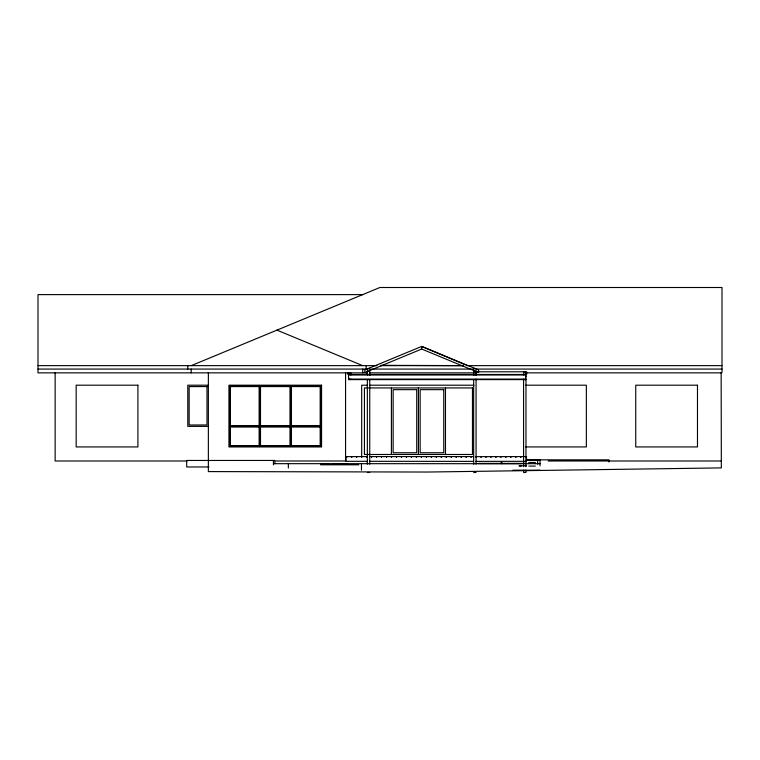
<?xml version="1.0" encoding="UTF-8"?>
<svg xmlns="http://www.w3.org/2000/svg" width="760" height="760" viewBox="0 0 760 760"><rect width="100%" height="100%" fill="white"/><g stroke="black" fill="none" stroke-linecap="round" stroke-linejoin="round"><path stroke-width="1.14" d="M421.705 349.049L421.705 346.417L478.61 369.959L478.61 372.58L421.705 349.049L364.809 372.58L364.809 369.959L421.705 346.417L466.288 365.19M350.436 379.639L350.949 379.116M475.56 379.62L476.073 379.097M525.464 376.941L525.977 376.418M525.464 379.62L525.977 379.097L348.545 379.088M348.545 373.331L349.058 372.818L348.545 374.993L525.977 374.974L525.464 371.783M367.859 374.462L367.346 374.974L367.346 369.246M473.67 374.974L474.183 374.462M523.573 374.974L524.096 371.783M500.431 463.315L501.752 462.374M191.216 365.645L379.867 287.508L722 287.508L722 372.505L721.145 372.505L721.344 467.894L427.88 472.036L208.364 471.589L208.364 372.505M368.144 368.923L369.74 368.258M367.346 371.858L369.74 370.861M362.71 294.614L38 294.614L38 372.856L367.46 372.856M38 365.645L376.941 365.645M380.38 365.645L463.41 365.645M466.972 365.645L722 365.645M38 369.075L367.46 369.075M370.889 369.075L472.901 369.075M476.463 369.075L722 369.075M369.835 372.856L476.653 372.856M526.5 372.856L721.145 372.856M525.977 379.61L348.545 379.61L348.545 374.366M208.364 385.197L187.786 385.197L187.786 426.36L208.364 426.36M367.593 385.197L361.684 385.197L361.684 457.226L361.75 456.646M369.959 385.197L474.031 385.197M525.797 385.197L586.35 385.197L586.35 446.937L525.797 446.937M229.634 426.36L320.872 426.36M367.251 456.579L346.009 456.646L346.009 461.31L367.251 461.31M369.607 456.579L473.565 456.579M475.798 456.646L526.528 456.579L526.528 461.31L475.798 461.377M526.594 459.838L608.912 459.838L608.912 462.004M526.594 460.284L536.475 460.284M525.844 460.427L537.643 460.427M187.15 460.997L55.147 460.997L55.147 372.505M275.785 460.997L345.562 460.997L345.562 372.505M548.159 460.997L721.145 460.997M369.607 461.31L473.433 461.377M478.373 463.381L526.528 463.381M478.373 463.59L521.284 463.59M273.476 463.676L540.037 463.695M329.707 464.265L320.682 464.265L320.682 464.797L358.824 464.797M519.479 465.785L526.528 465.785M518.957 465.984L521.284 465.984M528.827 466.089L535.344 466.089M208.971 466.972L186.703 466.972L186.703 460.455L274.873 460.455L274.873 463.714M512.848 470.193L540.037 470.212M367.346 472.492L369.74 472.492M473.67 472.492L476.073 472.492M380.798 365.322L462.631 365.626M333.099 463.724L347.12 463.98M473.67 368.258L475.276 368.923M473.67 370.861L476.073 371.858M276.963 330.135L362.71 365.645M476.073 372.305L475.56 371.792L476.073 374.974M369.227 374.462L369.74 374.974M350.949 373.331L350.436 372.818L350.949 374.993M523.573 379.097L524.096 379.62M348.545 377.454L349.058 379.639L348.545 379.116M540.037 465.87L540.037 459.876L537.643 459.876L537.643 464.246M535.344 463.685L535.344 462.488L528.827 462.488L528.827 463.685M525.977 374.357L525.977 466.611M525.977 470.136L525.977 472.492L523.573 472.492L523.573 470.136M525.702 456.646L525.702 457.159M523.573 379.61L523.573 466.611M520.904 456.646L520.904 457.159M520.733 456.646L520.733 457.159M515.926 456.646L515.926 457.159M515.755 456.646L515.755 457.159M510.957 456.646L510.957 457.159M510.786 456.646L510.786 457.159M505.979 456.646L505.979 457.159M505.808 456.646L505.808 457.159M501.752 462.479L501.752 463.724M501.011 456.646L501.011 457.159M500.84 456.646L500.84 457.159M496.033 456.646L496.033 457.159M495.862 456.646L495.862 457.159M491.064 456.646L491.064 457.159M490.894 456.646L490.894 457.159M486.087 456.646L486.087 457.159M485.916 456.646L485.916 457.159M481.118 456.646L481.118 457.159M480.947 456.646L480.947 457.159M476.254 374.462L476.254 371.783L526.661 371.783L526.661 374.462L347.861 374.462L347.861 372.818M476.073 370.12L476.073 375.392M476.073 379.61L476.073 464.265M475.969 456.646L475.969 457.159M473.67 369.284L473.67 375.392M473.67 379.61L473.67 464.265M471.171 456.646L471.171 457.159M471 456.646L471 457.159M466.193 456.646L466.193 457.159M466.022 456.646L466.022 457.159M461.225 456.646L461.225 457.159M461.054 456.646L461.054 457.159M456.247 456.646L456.247 457.159M456.076 456.646L456.076 457.159M451.278 456.646L451.278 457.159M451.108 456.646L451.108 457.159M446.3 456.646L446.3 457.159M446.13 456.646L446.13 457.159M445.474 387.942L445.474 454.48M441.332 456.646L441.332 457.159M441.151 456.646L441.151 457.159M436.354 456.646L436.354 457.159M436.183 456.646L436.183 457.159M431.376 456.646L431.376 457.159M431.205 456.646L431.205 457.159M426.408 456.646L426.408 457.159M426.236 456.646L426.236 457.159M421.43 456.646L421.43 457.159M421.258 456.646L421.258 457.159M418.447 387.942L418.447 454.48M416.461 456.646L416.461 457.159M416.29 456.646L416.29 457.159M411.483 456.646L411.483 457.159M411.312 456.646L411.312 457.159M406.514 456.646L406.514 457.159M406.344 456.646L406.344 457.159M401.536 456.646L401.536 457.159M401.365 456.646L401.365 457.159M396.568 456.646L396.568 457.159M396.397 456.646L396.397 457.159M391.59 456.646L391.59 457.159M391.419 387.942L391.419 454.48M391.419 456.646L391.419 457.159M386.622 456.646L386.622 457.159M386.45 456.646L386.45 457.159M381.644 456.646L381.644 457.159M381.472 456.646L381.472 457.159M376.675 456.646L376.675 457.159M376.504 456.646L376.504 457.159M371.697 456.646L371.697 457.159M371.526 456.646L371.526 457.159M369.74 369.284L369.74 375.392M369.74 379.61L369.74 464.265M367.346 379.61L367.346 464.265M366.928 372.818L366.928 374.462M366.728 456.646L366.728 457.159M366.558 456.646L366.558 457.159M366.139 365.645L366.139 369.075M362.71 369.075L362.71 372.856M361.456 463.676L361.484 470.193M356.782 456.646L356.782 457.159M356.611 456.646L356.611 457.159M351.804 456.646L351.804 457.159M351.633 456.646L351.633 457.159M346.835 456.646L346.835 457.159M290.681 385.89L290.681 446.253M288.353 463.676L288.353 468.017M273.438 460.455L273.438 464.797M259.815 385.89L259.815 446.253M191.216 369.075L191.216 372.856M187.786 365.645L187.786 369.075M137.911 385.197L76.171 385.197L76.171 446.937L137.911 446.937L137.911 385.197M321.556 385.197L228.94 385.197L228.94 446.937L321.556 446.937L321.556 385.197M697.481 385.197L635.74 385.197L635.74 446.937L697.481 446.937L697.481 385.197M320.872 385.89L229.634 385.89L229.634 446.253L320.872 446.253L320.872 385.89M206.995 386.574L189.155 386.574L189.155 424.983L206.995 424.983L206.995 386.574M259.131 386.574L230.318 386.574L230.318 425.676L259.131 425.676L259.131 386.574M289.997 386.574L260.499 386.574L260.499 425.676L289.997 425.676L289.997 386.574M320.178 386.574L291.374 386.574L291.374 425.676L320.178 425.676L320.178 386.574M472.473 387.942L364.43 387.942L364.43 454.48L472.473 454.48L472.473 387.942M416.736 389.661L393.138 389.661L393.138 452.77L416.736 452.77L416.736 389.661M443.764 389.661L420.166 389.661L420.166 452.77L443.764 452.77L443.764 389.661M259.131 427.044L230.318 427.044L230.318 445.569L259.131 445.569L259.131 427.044M289.997 427.044L260.499 427.044L260.499 445.569L289.997 445.569L289.997 427.044M320.178 427.044L291.374 427.044L291.374 445.569L320.178 445.569L320.178 427.044"/></g></svg>
